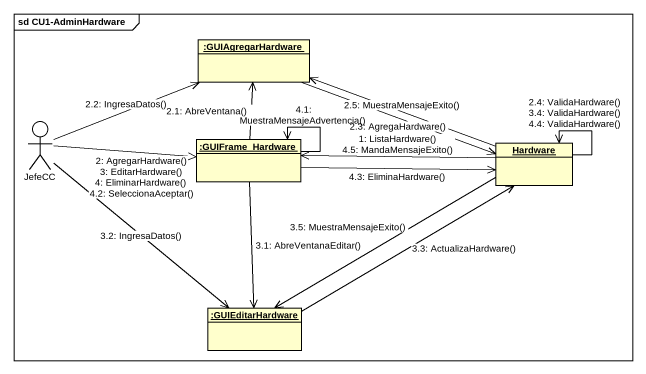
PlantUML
@startuml
mainframe sd CU1-AdminHardware
allowmixing
hide circle
hide empty members
object ":GUIAgregarHardware" as GUIAgregarHardware
actor JefeCC
object ":GUIFrame_Hardware" as GUIFrame_Hardware
object Hardware
object ":GUIEditarHardware" as GUIEditarHardware
Hardware -left-> GUIFrame_Hardware : 1: ListaHardware()\n4.5: MandaMensajeExito()
JefeCC -right-> GUIFrame_Hardware : 2: AgregarHardware()\n3: EditarHardware()\n4: EliminarHardware()\n4.2: SeleccionaAceptar()
GUIFrame_Hardware -up-> GUIAgregarHardware : 2.1: AbreVentana()
JefeCC -right-> GUIAgregarHardware : 2.2: IngresaDatos()
GUIAgregarHardware -right-> Hardware : 2.3: AgregaHardware()
Hardware --> Hardware : 2.4: ValidaHardware()\n3.4: ValidaHardware()\n4.4: ValidaHardware()
Hardware -left-> GUIAgregarHardware : 2.5: MuestraMensajeExito()
GUIFrame_Hardware --> GUIEditarHardware : 3.1: AbreVentanaEditar()
JefeCC --> GUIEditarHardware : 3.2: IngresaDatos()
GUIEditarHardware -right-> Hardware : 3.3: ActualizaHardware()
Hardware -left-> GUIEditarHardware : 3.5: MuestraMensajeExito()
GUIFrame_Hardware --> GUIFrame_Hardware : 4.1: MuestraMensajeAdvertencia()
GUIFrame_Hardware -right-> Hardware : 4.3: EliminaHardware()
@enduml
